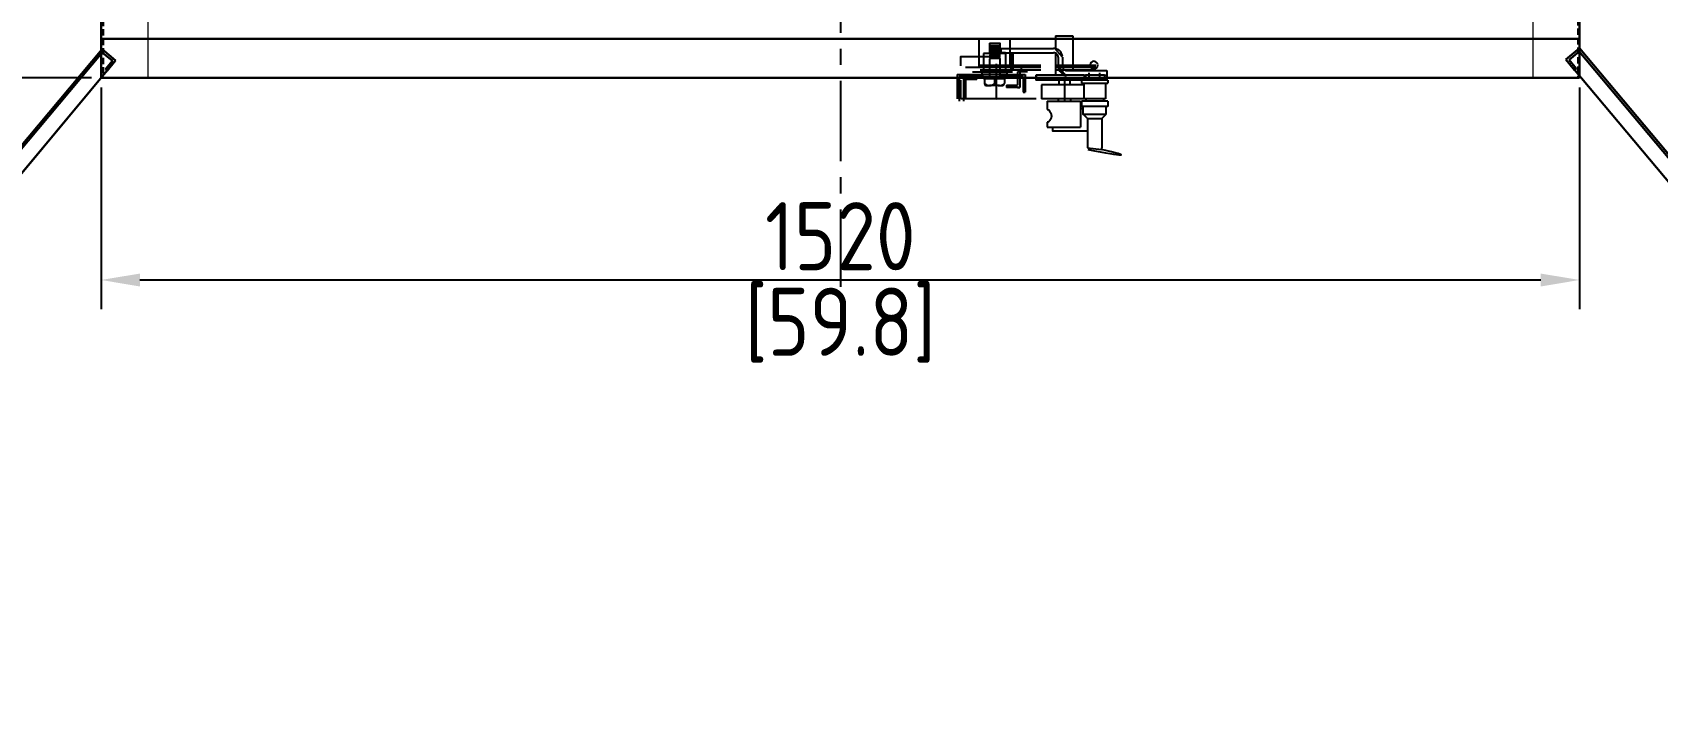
# Model space of a CAD drawing. Header units: millimetres. Extents: x 139713 to 150984, y -162976 to -156169.
# Drawn here: x 141009 to 142680, y -161537 to -160846 of the extents above; entities that cross this region are included whole.
import ezdxf

# ---------------------------------------------------------------- set-up
doc = ezdxf.new("R2010")
doc.units = ezdxf.units.MM
doc.header["$LTSCALE"] = 13
for name, pattern in [('ACAD_ISO02W100', [15, 12, -3]), ('CENTER', [50.8, 31.75, -6.35, 6.35, -6.35]), ('CENTERX2', [101.6, 63.5, -12.7, 12.7, -12.7]), ('DASHED', [0.75, 0.5, -0.25])]:
    doc.linetypes.add(name, pattern=pattern)
doc.layers.get('0').update_dxf_attribs({"color": 1, "linetype": 'CENTER'})
for name, color, linetype in [('1', 4, 'Continuous'), ('4虚线层', 6, 'DASHED'), ('PDF_几何图形', 7, 'Continuous'), ('粗实线', 4, 'Continuous')]:
    doc.layers.add(name, color=color, linetype=linetype)
doc.layers.add('标注、文本', color=3, linetype='Continuous', lineweight=25)
doc.styles.get("Standard").update_dxf_attribs({"font": 'gbenor.shx', "bigfont": 'gbcbig.shx'})
doc.dimstyles.new('1-15', dxfattribs={"dimscale": 20, "dimtxt": 3.5, "dimasz": 2, "dimexe": 1.5, "dimexo": 0.5, "dimgap": 0.5, "dimtad": 1, "dimtoh": 1, "dimdec": 1, "dimdsep": 46, "dimtxsty": 'Standard', "dimcen": 2.5, "dimclrd": 3, "dimclre": 3, "dimclrt": 3, "dimadec": 0, "dimazin": 2, "dimtfac": 1, "dimtdec": 1, "dimtmove": 0, "dimatfit": 2, "dimfxl": 1, "dimarcsym": 0})

# ---------------------------------------------------------------- blocks, each defined once
blk = doc.blocks.new('A$C62CB6CE0')
at = {"layer": 'PDF_几何图形'}
for p, q in [((22.3, 119.3), (54.2, 119.3)), ((22.3, 119.3), (22.3, 89.9)), ((54.2, 119.3), (54.2, 89.9)), ((101.2, 122.2), (101.2, 108.9)), ((101.2, 122.2), (119, 122.2)), ((119, 122.2), (119, 86.6)), ((3.7, 101.1), (32.7, 101.1)), ((26.9, 104), (26.9, 85.3)), ((33.1, 104), (26.9, 104)), ((33.1, 114.7), (33.1, 104)), ((33.1, 112.2), (33.9, 111.4)), ((43.8, 111.4), (33.1, 111)), ((33.9, 111.4), (33.1, 111)), ((33.1, 111), (33.9, 110.6)), ((43.8, 110.6), (33.1, 110.2)), ((33.9, 110.6), (33.1, 110.2)), ((33.1, 108.5), (33.9, 108.1)), ((33.1, 101.5), (33.9, 101.1)), ((43, 112.2), (33.9, 111.4)), ((43, 111), (33.9, 110.6)), ((43, 110.2), (33.9, 109.7)), ((43, 109.3), (33.9, 108.9)), ((43, 108.5), (33.9, 108.1)), ((43, 107.7), (33.9, 107.3)), ((43, 106.9), (33.9, 106.4)), ((43, 105.6), (33.9, 105.2)), ((43, 104.8), (33.9, 104.4)), ((43, 104), (33.9, 103.5)), ((43, 103.1), (33.9, 102.7)), ((43, 102.3), (33.9, 101.9)), ((43, 101.5), (33.9, 101.1)), ((43, 101.5), (33.9, 101.1)), ((43, 101.5), (33.9, 101.1)), ((43, 100.7), (33.9, 100.2)), ((43.8, 111.4), (43, 111)), ((43, 111), (43.8, 110.6)), ((43.8, 110.6), (43, 110.2)), ((43.8, 109.7), (43, 109.3)), ((43.8, 108.9), (43, 108.5)), ((43.8, 108.1), (43, 107.7)), ((43.8, 107.3), (43, 106.9)), ((43.8, 106.4), (43, 105.6)), ((43.8, 105.2), (43, 104.8)), ((43.8, 104.4), (43, 104)), ((43.8, 103.5), (43, 103.1)), ((43.8, 102.7), (43, 102.3)), ((43.8, 101.9), (43, 101.5)), ((43.8, 101.1), (43, 100.7)), ((43.8, 100.2), (43, 99.4)), ((49.6, 104), (43.8, 104)), ((44.9, 109.3), (44.9, 104.8)), ((44.9, 109.3), (49.5, 109.3)), ((49.5, 104.8), (44.9, 104.8)), ((49.5, 109.3), (99.1, 109.3)), ((49.5, 104.8), (99.1, 104.8)), ((49.6, 104), (49.6, 85.3)), ((55.3, 104), (55.3, 87.4)), ((55.3, 104), (57.3, 104)), ((57.3, 104), (57.3, 87.4)), ((101.2, 104.4), (101.2, 82)), ((103.7, 100.2), (103.7, 91.1)), ((108.2, 100.2), (108.2, 91.1)), ((65.8, 89.9), (8.7, 89.9)), ((15.7, 85.3), (56.7, 85.3)), ((23.6, 92), (64.5, 92)), ((64.5, 89.9), (23.6, 89.9)), ((23.6, 87.4), (64.5, 87.4)), ((33.1, 98.6), (33.1, 80.4)), ((43, 99.4), (33.9, 99)), ((43.8, 99), (43.8, 80.4)), ((44.9, 92), (85.9, 92)), ((85.9, 89.9), (44.9, 89.9)), ((44.9, 87.4), (85.9, 87.4)), ((61.9, 85.3), (61.9, 71.7)), ((61.9, 85.3), (61.9, 71.7)), ((72.4, 85.3), (61.9, 85.3)), ((64.4, 87.4), (64.4, 69.2)), ((64.4, 87.4), (64.4, 69.2)), ((65.8, 89.9), (65.8, 87.4)), ((101.6, 92), (142.5, 92)), ((142.5, 89.9), (101.6, 89.9)), ((101.6, 87.4), (142.5, 87.4)), ((135.5, 84.1), (135.5, 78.3)), ((146.3, 84.1), (146.3, 78.3)), ((153.7, 86.6), (153.7, 82)), ((0, 82.5), (26.9, 82.5)), ((0, 82.5), (0, 57.6)), ((2.1, 80.4), (26.9, 80.4)), ((2.1, 80.4), (2.1, 55.2)), ((3.7, 57.6), (3.7, 76.7)), ((6.6, 80.4), (6.6, 55.2)), ((8.7, 77.9), (20.3, 77.9)), ((8.7, 77.9), (8.7, 57.6)), ((20.3, 80.4), (20.3, 77.9)), ((26.9, 80.4), (49.6, 80.4)), ((26.9, 80.4), (26.9, 78.3)), ((26.9, 78.3), (49.6, 78.3)), ((28.1, 78.3), (28.1, 73.4)), ((38.5, 78.3), (38.5, 73.4)), ((43, 82.5), (69.9, 82.5)), ((43, 80.4), (67.8, 80.4)), ((43.4, 71.3), (47.1, 71.3)), ((47.6, 71.7), (47.1, 71.3)), ((48.8, 78.3), (48.8, 73.4)), ((49.6, 80.4), (49.6, 78.3)), ((50.7, 71.7), (61.9, 71.7)), ((50.7, 71.7), (50.7, 69.2)), ((64.4, 69.2), (50.7, 69.2)), ((61.9, 69.2), (64.4, 69.2)), ((61.9, 69.2), (64.4, 69.2)), ((64.4, 69.2), (61.9, 69.2)), ((67.8, 80.4), (67.8, 64.3)), ((69.9, 82.5), (69.9, 64.3)), ((80.9, 82), (80.9, 76.7)), ((80.9, 82), (81.3, 82)), ((81.3, 76.7), (80.9, 76.7)), ((81.3, 82), (81.3, 76.7)), ((130.5, 82), (81.3, 82)), ((130.5, 76.7), (81.3, 76.7)), ((130.1, 72.1), (86.7, 72.1)), ((86.7, 72.1), (86.7, 57.6)), ((104.5, 76.7), (104.5, 72.1)), ((110.3, 80.4), (110.3, 55.2)), ((115.7, 76.7), (115.7, 72.1)), ((127.7, 76.7), (127.7, 73.8)), ((127.7, 73.8), (154.9, 73.8)), ((130.1, 73.8), (130.1, 57.6)), ((130.5, 82), (130.5, 76.7)), ((130.5, 82), (131.8, 82)), ((131.8, 76.7), (130.5, 76.7)), ((131.8, 82), (131.8, 76.7)), ((151.6, 82), (131.8, 82)), ((151.6, 76.7), (131.8, 76.7)), ((151.6, 82), (151.6, 76.7)), ((152.5, 73.8), (152.5, 57.6)), ((153.7, 76.7), (154.9, 76.7)), ((154.9, 76.7), (154.9, 73.8)), ((23.2, 57.6), (3.7, 57.6)), ((60, 57.6), (19, 57.6)), ((40.1, 57.6), (38, 57.6)), ((81.3, 57.6), (40.4, 57.6)), ((67.8, 64.3), (69.9, 64.3)), ((130.1, 57.6), (86.7, 57.6)), ((92.5, 55.2), (92.5, 46.5)), ((92.5, 55.2), (126.8, 55.2)), ((138, 57.6), (97, 57.6)), ((103.7, 57.6), (103.7, 55.2)), ((116.5, 57.6), (116.5, 55.2)), ((126.8, 55.2), (126.8, 28.3)), ((127.7, 55.2), (127.7, 49.8)), ((141.3, 55.2), (127.7, 55.2)), ((141.3, 57.6), (130.1, 57.6)), ((132.2, 57.6), (132.2, 55.2)), ((152.5, 57.6), (141.3, 57.6)), ((154.9, 55.2), (141.3, 55.2)), ((150.4, 57.6), (150.4, 55.2)), ((154.9, 55.2), (154.9, 49.8)), ((92.5, 46.5), (93.3, 46.5)), ((92.5, 33.7), (92.5, 28.3)), ((93.3, 33.7), (92.5, 33.7)), ((129.3, 47.3), (126.8, 47.3)), ((141.3, 49.8), (127.7, 49.8)), ((129.3, 41.9), (152.9, 41.9)), ((133.9, 37.4), (141.3, 37.4)), ((154.9, 49.8), (141.3, 49.8)), ((141.3, 37.4), (148.7, 37.4)), ((152.9, 49), (152.9, 41.9)), ((152.9, 41.5), (152.9, 41.9)), ((92.5, 28.3), (126.8, 28.3)), ((133.9, 29.1), (133.9, 7.2)), ((148.7, 29.1), (148.7, 7.2))]:
    blk.add_line(p, q, dxfattribs=at)
for points in [[(3.7, 91.6), (3.7, 101.1), (4.1, 100.7)], [(33.1, 114.7), (43.8, 114.7), (43.8, 104)], [(33.1, 112.2), (43, 112.2), (43.8, 111.4)], [(43, 110.2), (43.8, 109.7), (33.1, 109.3)], [(33.1, 110.2), (33.9, 109.7), (33.1, 109.3)], [(43, 109.3), (43.8, 108.9), (33.1, 108.5)], [(33.1, 109.3), (33.9, 108.9), (33.1, 108.5)], [(43, 108.5), (43.8, 108.1), (33.1, 107.7)], [(43, 108.5), (33.9, 108.1), (33.1, 107.7)], [(43, 107.7), (43.8, 107.3), (33.1, 106.9)], [(33.1, 107.7), (33.9, 107.3), (33.1, 106.9)], [(43, 106.9), (43.8, 106.4), (33.1, 105.6)], [(33.1, 106.9), (33.9, 106.4), (33.1, 105.6)], [(43, 105.6), (43.8, 105.2), (33.1, 104.8)], [(33.1, 105.6), (33.9, 105.2), (33.1, 104.8)], [(43, 104.8), (43.8, 104.4), (33.1, 104)], [(33.1, 104.8), (33.9, 104.4), (33.1, 104)], [(43, 104), (43.8, 103.5), (33.1, 103.1)], [(33.1, 104), (33.9, 103.5), (33.1, 103.1)], [(43, 103.1), (43.8, 102.7), (33.1, 102.3)], [(33.1, 103.1), (33.9, 102.7), (33.1, 102.3)], [(43, 102.3), (43.8, 101.9), (33.1, 101.5)], [(33.1, 102.3), (33.9, 101.9), (33.1, 101.5)], [(43, 101.5), (43.8, 101.1), (33.1, 100.7)], [(43, 101.5), (33.9, 101.1), (33.1, 100.7)], [(43, 100.7), (43.8, 100.2), (33.1, 99.4)], [(33.1, 100.7), (33.9, 100.2), (33.1, 99.4)], [(108.2, 100.2), (100.4, 109.3), (99.1, 109.3)], [(103.7, 100.2), (103.7, 101.5), (103.3, 101.9), (103.3, 102.3), (102.8, 103.1), (102.4, 103.5), (102, 104), (101.6, 104.4), (100.8, 104.4), (100.4, 104.8), (99.1, 104.8)], [(43, 99.4), (43.8, 99), (33.1, 98.6)], [(33.1, 99.4), (33.9, 99), (33.1, 98.6)], [(40.1, 93.6), (40.1, 57.6), (40.5, 57.2)], [(103.7, 91.1), (111.5, 82), (112.8, 82)], [(108.2, 91.1), (108.2, 89.9), (109, 89.1), (109, 88.2), (109.5, 87.8), (109.9, 87.4), (110.7, 87.4), (111.1, 87), (111.5, 86.6), (112.8, 86.6), (153.7, 86.6)], [(28.1, 73.4), (28.5, 72.9), (28.9, 72.5), (29.4, 72.5), (29.8, 72.1), (30.2, 72.1), (30.6, 71.7), (31.4, 71.7), (31.8, 71.3), (33.1, 71.3)], [(28.1, 73.4), (28.1, 72.9), (28.5, 72.5), (28.5, 72.1), (28.9, 72.1), (28.9, 71.7), (29.4, 71.7)], [(28.9, 71.7), (29.8, 71.3), (33.1, 71.3)], [(43.4, 71.3), (33.1, 71.3), (34.7, 71.3), (35.2, 71.7), (36, 71.7), (36.4, 72.1), (36.8, 72.1), (37.2, 72.5), (37.6, 72.5), (38, 72.9), (38.5, 73.4)], [(38.5, 73.4), (38.9, 72.9), (39.7, 72.1), (40.1, 72.1), (40.9, 71.7), (41.8, 71.7), (42.2, 71.3), (43.4, 71.3)], [(43.4, 71.3), (45.1, 71.3), (45.5, 71.7), (46.3, 71.7), (46.7, 72.1), (47.1, 72.1), (47.6, 72.5), (48, 72.5), (48.4, 72.9), (48.8, 73.4)], [(47.6, 71.7), (47.6, 72.1), (48, 72.1), (48, 72.5), (48.4, 72.5), (48.4, 72.9), (48.8, 73.4)], [(151.6, 82), (153.7, 82), (153.7, 76.7), (151.6, 76.7)], [(93.3, 46.5), (94.2, 46.1), (95, 44.8), (96.2, 43.2), (97, 39.9), (96.2, 36.5), (95, 34.9), (94.2, 34.1), (93.3, 33.7)], [(130.5, 49.8), (129.7, 49.8), (129.7, 49.4), (129.3, 49), (129.3, 41.9), (129.7, 41.9), (129.7, 41.5), (133.9, 37.4), (133.9, 29.1)], [(152.9, 41.5), (148.7, 37.4), (148.7, 29.1)], [(152.9, 49), (152.9, 49.8), (152.1, 49.8)], [(97.9, 28.3), (97.9, 24.6), (133.9, 24.6)], [(133.9, 7.2), (148.3, 5.5), (148.7, 7.2)]]:
    blk.add_lwpolyline(points, dxfattribs=at)
blk.add_lwpolyline([(25.6, 85.3), (50.9, 85.3), (50.9, 82.5), (25.6, 82.5)], close=True, dxfattribs=at)
for points in [[(108.2, 101.5), (106.4, 106.8), (105.9, 107.6), (100.4, 109.3)], [(103.7, 89.9), (104.6, 86), (107.7, 83), (111.5, 82)], [(140.5, 96.1), (138.4, 96.1), (136.7, 94.4), (136.7, 92.4)], [(136.7, 92.4), (136.7, 90.3), (138.4, 88.2), (140.5, 88.2)], [(144.6, 92.4), (144.6, 94.4), (142.5, 96.1), (140.5, 96.1)], [(140.5, 88.2), (142.5, 88.2), (144.6, 90.3), (144.6, 92.4)], [(134.3, 5.5), (171.8, -1.9), (181.4, -1.8), (148.3, 5.5)]]:
    blk.add_open_spline(points, degree=3, dxfattribs=at)
blk = doc.blocks.new('*D525')
at = {"layer": 'Defpoints', "color": 0, "lineweight": 13, "transparency": 16777216}
for p in [(141079.9, -160892.9), (142599.9, -160892.9), (142599.9, -161100.8)]:
    blk.add_point(p, dxfattribs=at)
at = {"layer": '标注、文本', "color": 3, "lineweight": -2, "transparency": 16777216}
for p, q in [((141079.9, -160902.9), (141079.9, -161130.8)), ((142599.9, -160902.9), (142599.9, -161130.8)), ((141119.9, -161100.8), (142559.9, -161100.8))]:
    blk.add_line(p, q, dxfattribs=at)
at = {"layer": '标注、文本', "color": 3, "lineweight": 13, "transparency": 16777216}
for points in [[(141119.9, -161094.2), (141119.9, -161107.5), (141079.9, -161100.8)], [(142559.9, -161094.2), (142559.9, -161107.5), (142599.9, -161100.8)]]:
    blk.add_solid(points, dxfattribs=at)
at = {"layer": '标注、文本', "color": 3, "lineweight": 13, "transparency": 16777216, "char_height": 70, "attachment_point": 5}
for s, insert in [('1520', (141839.9, -161055.8)), ('[59.8]', (141839.9, -161147.3))]:
    blk.add_mtext(s, dxfattribs=dict(at, insert=insert))
blk = doc.blocks.new('*D526')
at = {"layer": 'Defpoints', "color": 0, "lineweight": 13, "transparency": 16777216}
for p in [(140878.6, -160367.9), (141079.9, -160367.9), (141079.9, -160892.9)]:
    blk.add_point(p, dxfattribs=at)
at = {"layer": '标注、文本', "color": 3, "lineweight": -2, "transparency": 16777216}
for p, q in [((141069.9, -160367.9), (140848.6, -160367.9)), ((140878.6, -160852.9), (140878.6, -160407.9)), ((141069.9, -160892.9), (140848.6, -160892.9))]:
    blk.add_line(p, q, dxfattribs=at)
at = {"layer": '标注、文本', "color": 3, "lineweight": 13, "transparency": 16777216}
for points in [[(140871.9, -160407.9), (140885.2, -160407.9), (140878.6, -160367.9)], [(140871.9, -160852.9), (140885.2, -160852.9), (140878.6, -160892.9)]]:
    blk.add_solid(points, dxfattribs=at)
at = {"layer": '标注、文本', "color": 3, "lineweight": 13, "transparency": 16777216, "char_height": 70, "attachment_point": 5, "rotation": 90}
for s, insert in [('[20.7]', (140925, -160630.4)), ('525', (140833.6, -160630.4))]:
    blk.add_mtext(s, dxfattribs=dict(at, insert=insert))
blk = doc.blocks.new('*D527')
at = {"layer": 'Defpoints', "color": 0, "lineweight": 13, "transparency": 16777216}
for p in [(140677.1, -159624.9), (141156.9, -159624.9), (141079.9, -160892.9)]:
    blk.add_point(p, dxfattribs=at)
at = {"layer": '标注、文本', "color": 3, "lineweight": -2, "transparency": 16777216}
for p, q in [((141146.9, -159624.9), (140647.1, -159624.9)), ((140677.1, -160852.9), (140677.1, -159664.9)), ((141069.9, -160892.9), (140647.1, -160892.9))]:
    blk.add_line(p, q, dxfattribs=at)
at = {"layer": '标注、文本', "color": 3, "lineweight": 13, "transparency": 16777216}
for points in [[(140670.4, -159664.9), (140683.7, -159664.9), (140677.1, -159624.9)], [(140670.4, -160852.9), (140683.7, -160852.9), (140677.1, -160892.9)]]:
    blk.add_solid(points, dxfattribs=at)
at = {"layer": '标注、文本', "color": 3, "lineweight": 13, "transparency": 16777216, "char_height": 70, "attachment_point": 5, "rotation": 90}
for s, insert in [('[49.9]', (140723.5, -160258.9)), ('1268', (140632.1, -160258.9))]:
    blk.add_mtext(s, dxfattribs=dict(at, insert=insert))

msp = doc.modelspace()

# ---------------------------------------------------------------- linework, layer by layer
at = {"color": 2, "linetype": 'ACAD_ISO02W100', "lineweight": 13}
for p, q in [((141127.938, -160432.91), (141127.938, -160892.91)), ((142551.938, -160432.91), (142551.938, -160892.91))]:
    msp.add_line(p, q, dxfattribs=at)
at = {"layer": '1', "color": 1, "linetype": 'CENTERX2', "lineweight": -3, "ltscale": 0.1}
msp.add_line((141839.938, -160367.91), (141839.938, -161107.91), dxfattribs=at)
at = {"layer": '4虚线层'}
for p, q in [((141081.938, -160384.91), (141081.938, -160892.91)), ((142597.938, -160432.91), (142597.938, -160892.91))]:
    msp.add_line(p, q, dxfattribs=at)
at = {"layer": 'PDF_几何图形'}
for p, q in [((141081.054, -160863.629), (140554.212, -161491.247)), ((141081.054, -160866.938), (140557.52, -161491.247)), ((141094.702, -160875.209), (140571.581, -161503.24)), ((141081.054, -160863.629), (141094.702, -160875.209)), ((141081.054, -160866.938), (141091.807, -160875.622)), ((141091.807, -160875.622), (141084.363, -160884.307)), ((141094.702, -160875.209), (141086.017, -160885.962)), ((142599.938, -160862.72), (142585.877, -160874.3)), ((142585.877, -160874.3), (143141.914, -161537.102)), ((142585.877, -160874.3), (142594.562, -160885.052)), ((142599.524, -160866.028), (142589.185, -160874.713)), ((142589.185, -160874.713), (142596.216, -160883.398)), ((142599.524, -160866.028), (143152.667, -161525.108)), ((142599.938, -160862.72), (143155.976, -161525.522)), ((141084.363, -160884.307), (141086.017, -160885.962)), ((142596.216, -160883.398), (142594.562, -160885.052))]:
    msp.add_line(p, q, dxfattribs=at)
at = {"layer": '标注、文本', "color": 4, "lineweight": 30}
for p, q in [((142599.938, -160862.72), (142585.877, -160874.3)), ((142585.877, -160874.3), (143141.914, -161537.102)), ((142585.877, -160874.3), (142594.562, -160885.052)), ((142599.524, -160866.028), (142589.185, -160874.713)), ((142589.185, -160874.713), (142596.216, -160883.398)), ((142599.524, -160866.028), (143152.667, -161525.108)), ((142599.938, -160862.72), (143155.976, -161525.522)), ((142596.216, -160883.398), (142594.562, -160885.052))]:
    msp.add_line(p, q, dxfattribs=at)
at = {"layer": '粗实线', "lineweight": 30}
for p, q in [((141079.938, -160432.91), (141079.938, -160892.934)), ((142599.938, -160432.91), (142599.938, -160892.91)), ((141079.938, -160852.91), (142599.938, -160852.91)), ((141081.054, -160863.629), (140554.212, -161491.247)), ((141081.054, -160866.938), (140557.52, -161491.247)), ((141094.702, -160875.209), (140571.581, -161503.24)), ((141081.054, -160863.629), (141094.702, -160875.209)), ((141081.054, -160866.938), (141091.807, -160875.622)), ((141091.807, -160875.622), (141084.363, -160884.307)), ((141094.702, -160875.209), (141086.017, -160885.962)), ((141056.475, -160892.91), (141059.274, -160892.91)), ((141079.938, -160892.91), (142599.938, -160892.91)), ((141084.363, -160884.307), (141086.017, -160885.962))]:
    msp.add_line(p, q, dxfattribs=at)

# ---------------------------------------------------------------- block references
at = {"color": 2, "linetype": 'ACAD_ISO02W100', "lineweight": 13}
msp.add_blockref('A$C62CB6CE0', (141960.042, -160972.172), dxfattribs=at)

# ---------------------------------------------------------------- dimensions: what is measured, and where the dimension line sits
at = {"layer": '标注、文本', "lineweight": 13}
for base, p2, picture, middle in [((140677.069, -159624.91), (141156.938, -159624.91), '*D527', (140677.069, -160258.922)), ((140878.565, -160367.91), (141079.938, -160367.91), '*D526', (140878.565, -160630.422))]:
    dim = msp.add_linear_dim(base=base, p1=(141079.938, -160892.934), p2=p2, angle=90, dimstyle='1-15', override={"dimpost": '\\X'}, dxfattribs=at)
    dim.commit()
    dim.dimension.update_dxf_attribs({"geometry": picture, "text_midpoint": middle})
dim = msp.add_linear_dim(base=(142599.938, -161100.832), p1=(141079.938, -160892.934), p2=(142599.938, -160892.91), dimstyle='1-15', override={"dimpost": '\\X'}, dxfattribs=at)
dim.commit()
dim.dimension.update_dxf_attribs({"geometry": '*D525', "text_midpoint": (141839.938, -161100.832)})

doc.saveas('drawing.dxf')
